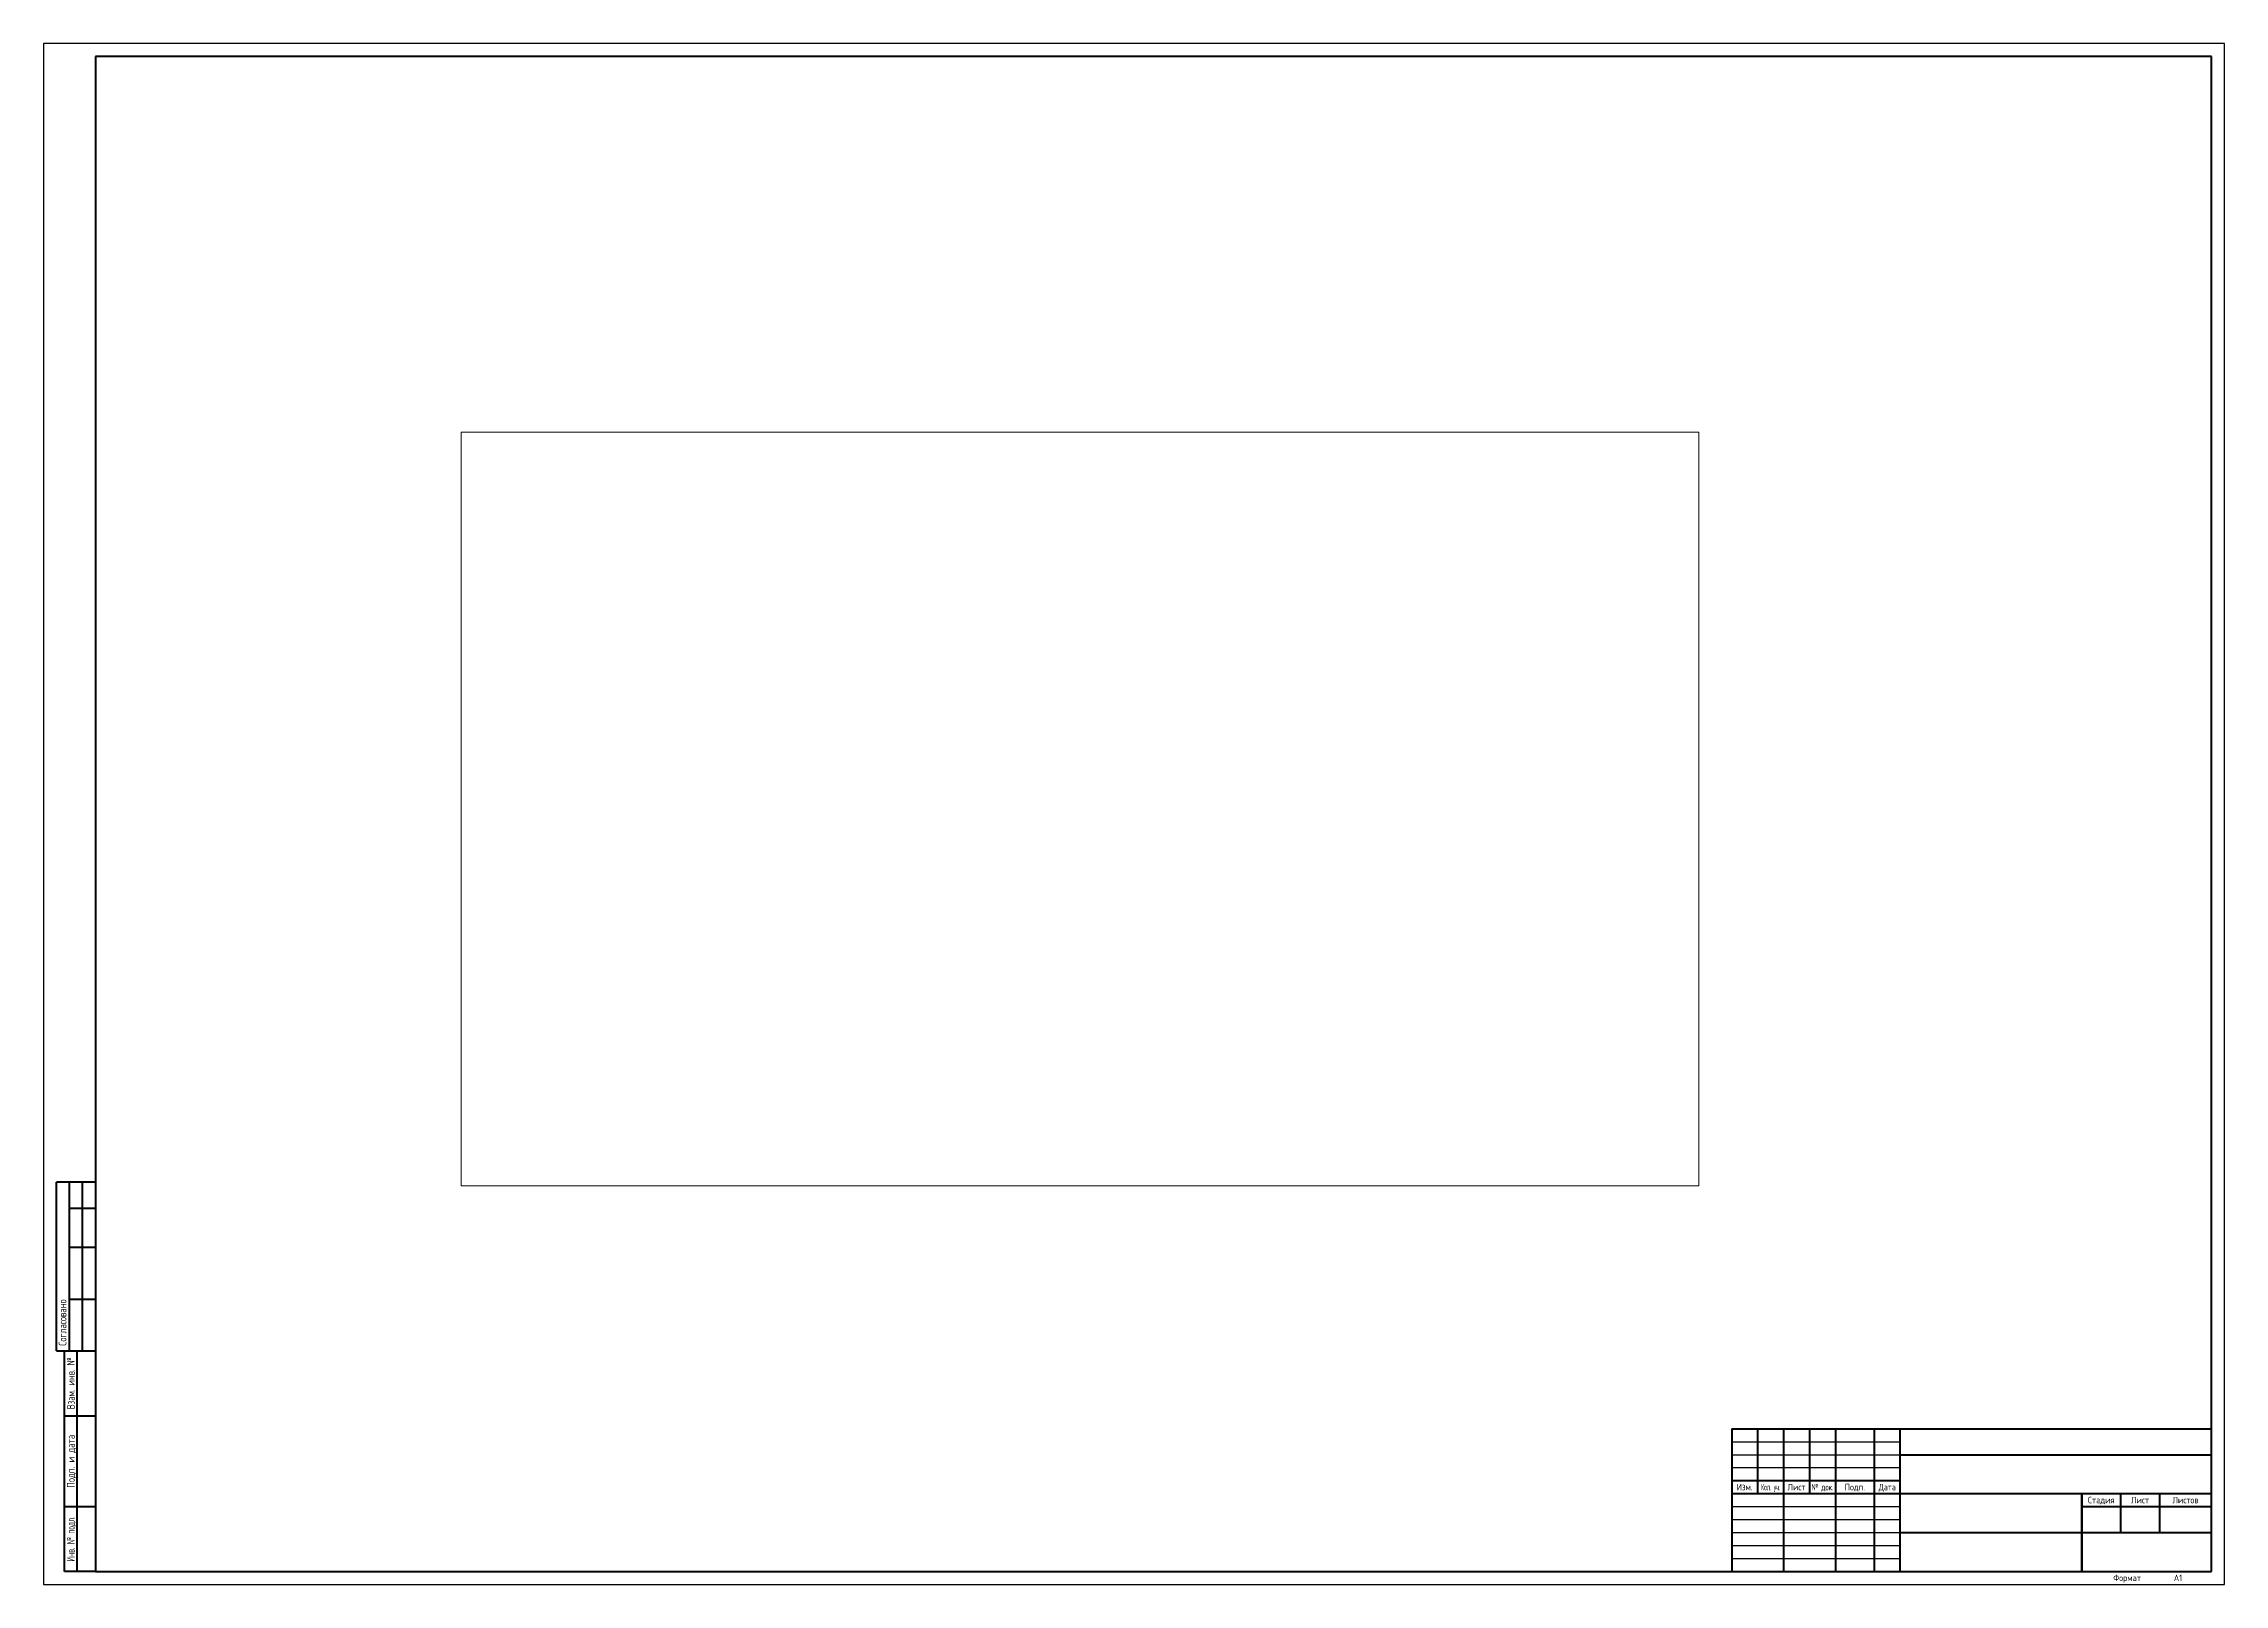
# Paper-space layout 'A1' of a CAD drawing. Header units: millimetres. Extents: x 0 to 841, y 0 to 594.
import ezdxf
from ezdxf.enums import TextEntityAlignment as Align

# ---------------------------------------------------------------- set-up
doc = ezdxf.new("R2010")
doc.units = ezdxf.units.MM
doc.styles.add('ГОСТ 2.304', font='CS_Gost2304.shx')

# ---------------------------------------------------------------- blocks, each defined once
blk = doc.blocks.new('Формат СПДС А1Г')
at = {"ltscale": 100}
for p, q in [((841, 594), (0, 594)), ((0, 594), (0, 0)), ((841, 0), (841, 594)), ((0, 0), (841, 0))]:
    blk.add_line(p, q, dxfattribs=at)
at = {"lineweight": 50, "ltscale": 100}
for p, q in [((836, 589), (20, 589)), ((20, 589), (20, 5)), ((836, 5), (836, 589)), ((20, 5), (836, 5))]:
    blk.add_line(p, q, dxfattribs=at)
at = {"linetype": 'Continuous', "lineweight": 50}
for p, q in [((5, 90), (5, 155)), ((20, 155), (5, 155)), ((10, 90), (10, 155)), ((15, 90), (15, 155)), ((10, 145), (20, 145)), ((10, 130), (20, 130)), ((10, 110), (20, 110)), ((5, 90), (20, 90)), ((8, 5), (8, 90)), ((13, 5), (13, 90)), ((8, 65), (20, 65)), ((651, 60), (836, 60)), ((651, 60), (651, 5)), ((661, 60), (661, 35)), ((671, 60), (671, 5)), ((681, 60), (681, 35)), ((691, 60), (691, 5)), ((706, 60), (706, 5)), ((716, 5), (716, 60)), ((716, 50), (836, 50)), ((651, 40), (716, 40)), ((651, 35), (836, 35)), ((786, 5), (786, 35)), ((786, 35), (786, 5)), ((801, 35), (801, 20)), ((816, 35), (816, 20)), ((8, 30), (20, 30)), ((786, 30), (836, 30)), ((716, 20), (836, 20)), ((20, 5), (8, 5))]:
    blk.add_line(p, q, dxfattribs=at)
at = {"linetype": 'Continuous', "lineweight": 25}
for p, q in [((651, 55), (716, 55)), ((651, 50), (716, 50)), ((651, 45), (716, 45)), ((651, 30), (716, 30)), ((651, 25), (716, 25)), ((651, 20), (716, 20)), ((651, 15), (716, 15)), ((651, 10), (716, 10))]:
    blk.add_line(p, q, dxfattribs=at)
at = {"linetype": 'Continuous', "lineweight": 25, "style": 'ГОСТ 2.304'}
blk.add_text('Согласовано', height=3, rotation=90, dxfattribs=at).set_placement((8.79, 92))
for s, width, p in [('Взам. инв. №', 0.8, (10.5, 77.5)), ('Инв. № подл.', 0.7, (10.5, 17.5))]:
    blk.add_text(s, height=3, rotation=90, dxfattribs=dict(at, width=width)).set_placement(p, align=Align.MIDDLE_CENTER)
blk.add_text('Подп. и дата', height=3, rotation=90, dxfattribs=at).set_placement((10.5, 47.5), align=Align.MIDDLE_CENTER)
for s, p in [('Изм.', (656, 37.5)), ('Лист', (676, 37.5)), ('Подп.', (698.5, 37.5)), ('Стадия', (793.5, 32.5)), ('Лист', (808.5, 32.5)), ('Листов', (826, 32.5))]:
    blk.add_text(s, height=2.5, dxfattribs=at).set_placement(p, align=Align.MIDDLE_CENTER)
for s, width, p in [('Кол. уч.', 0.65, (666, 37.5)), ('№ док.', 0.8, (686, 37.5)), ('Дата', 0.9, (711, 37.5))]:
    blk.add_text(s, height=2.5, dxfattribs=dict(at, width=width)).set_placement(p, align=Align.MIDDLE_CENTER)
at = {"linetype": 'Continuous', "lineweight": 25, "ltscale": 100, "style": 'ГОСТ 2.304'}
blk.add_text('Формат', height=2.5, dxfattribs=at).set_placement((803.5, 1.25), align=Align.CENTER)
blk.add_text('A1', height=2.5, dxfattribs=at).set_placement((821.5, 1.25))

psp = doc.layouts.new('A1')

# ---------------------------------------------------------------- block references
psp.add_blockref('Формат СПДС А1Г', (0, 0))

# ---------------------------------------------------------------- viewports
at = {"layer": '0', "view_target_point": (6707.770141, 3698.908055)}
psp.add_viewport(center=(399.657728, 298.938816), size=(477.216563, 290.53985726), view_center_point=(18628.237866, 5279.189395), view_height=29053.9857262, dxfattribs=at)

doc.saveas('drawing.dxf')
